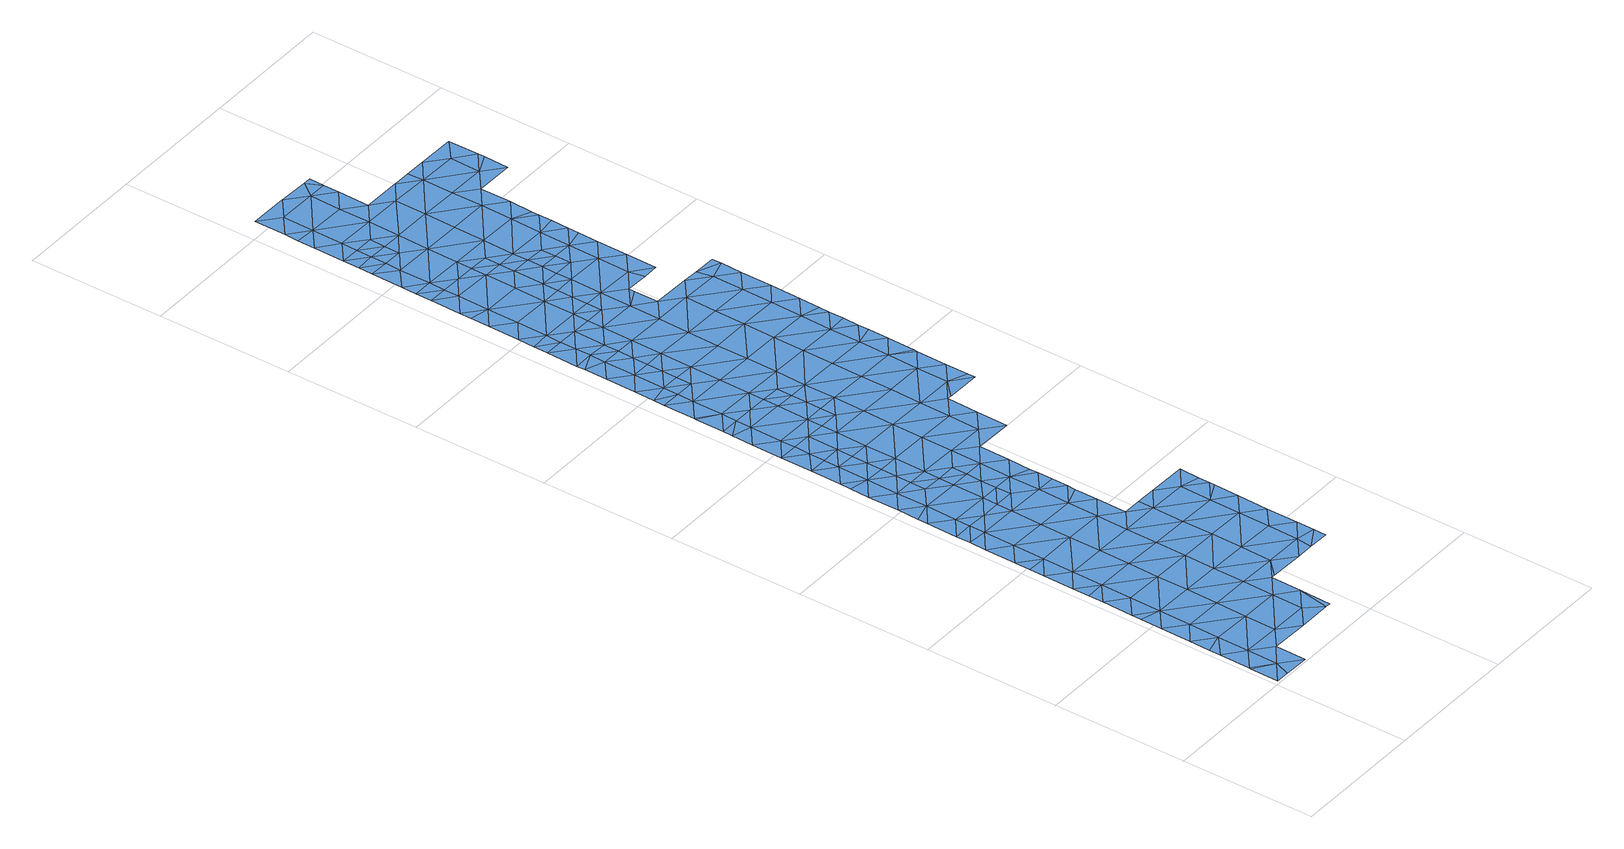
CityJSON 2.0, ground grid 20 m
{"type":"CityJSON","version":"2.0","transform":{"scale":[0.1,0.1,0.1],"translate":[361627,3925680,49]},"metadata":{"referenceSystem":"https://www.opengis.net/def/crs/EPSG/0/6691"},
"CityObjects":{
"waterbody1":{"type":"WaterBody","attributes":{"name":"9","class":"1140","function":"1","WaterBodyRiverFloodingRiskAttribute.description":"5","WaterBodyRiverFloodingRiskAttribute.rankOrg":"1","WaterBodyRiverFloodingRiskAttribute.adminType":"2","WaterBodyRiverFloodingRiskAttribute.scale":"L1"},"geometry":[{"type":"MultiSurface","lod":"1","boundaries":[[[0,1,2]],[[3,1,4]],[[3,2,1]],[[4,5,6]],[[7,1,0]],[[5,4,1]],[[8,9,6]],[[10,9,8]],[[6,5,8]],[[11,1,7]],[[5,1,11]],[[12,10,8]],[[13,10,12]],[[14,15,13]],[[16,8,5]],[[15,14,17]],[[14,13,12]],[[5,11,18]],[[8,16,12]],[[14,19,17]],[[20,17,19]],[[16,5,18]],[[12,21,14]],[[11,22,18]],[[16,21,12]],[[23,20,19]],[[24,20,23]],[[25,24,23]],[[26,19,14]],[[27,25,23]],[[28,25,27]],[[26,23,19]],[[29,14,21]],[[30,18,22]],[[18,31,16]],[[32,33,34]],[[33,28,27]],[[32,28,33]],[[30,31,18]],[[35,27,23]],[[16,31,21]],[[14,29,26]],[[36,30,22]],[[37,34,33]],[[38,34,37]],[[35,23,26]],[[39,33,27]],[[40,38,37]],[[41,38,40]],[[29,21,42]],[[43,39,27]],[[39,37,33]],[[43,27,35]],[[44,41,45]],[[21,31,42]],[[42,46,29]],[[29,47,26]],[[45,41,40]],[[48,49,36]],[[30,36,49]],[[31,30,49]],[[50,40,37]],[[26,47,35]],[[51,42,31]],[[49,51,31]],[[52,45,40]],[[47,29,46]],[[35,53,43]],[[50,37,39]],[[47,53,35]],[[54,46,42]],[[55,40,50]],[[54,42,51]],[[52,40,55]],[[53,56,43]],[[57,54,51]],[[56,58,43]],[[58,50,39]],[[39,43,58]],[[59,52,55]],[[60,54,57]],[[61,62,46]],[[62,53,47]],[[63,55,50]],[[61,46,54]],[[47,46,62]],[[58,63,50]],[[64,59,55]],[[65,66,67]],[[66,68,67]],[[67,69,65]],[[70,71,72]],[[63,73,55]],[[74,58,56]],[[56,53,75]],[[76,70,77]],[[68,78,67]],[[70,72,77]],[[79,54,60]],[[53,62,75]],[[64,55,73]],[[80,63,58]],[[81,76,82]],[[61,54,79]],[[76,77,82]],[[83,81,82]],[[72,84,77]],[[85,56,75]],[[74,56,85]],[[79,86,61]],[[58,74,80]],[[61,87,62]],[[69,67,88]],[[67,78,88]],[[89,64,73]],[[90,91,92]],[[93,64,89]],[[60,94,79]],[[95,83,96]],[[87,75,62]],[[63,97,73]],[[98,97,63]],[[99,93,89]],[[92,91,100]],[[98,63,80]],[[85,101,74]],[[83,82,96]],[[78,95,96]],[[90,102,91]],[[103,82,77]],[[104,105,100]],[[91,104,100]],[[106,77,84]],[[107,89,73]],[[108,99,89]],[[109,99,108]],[[87,61,86]],[[94,110,79]],[[84,109,108]],[[88,78,111]],[[112,73,97]],[[113,110,94]],[[78,96,111]],[[106,103,77]],[[75,114,85]],[[102,115,91]],[[87,114,75]],[[107,73,112]],[[116,96,82]],[[107,117,89]],[[79,118,86]],[[106,84,108]],[[119,88,111]],[[120,105,104]],[[101,85,121]],[[103,116,82]],[[116,111,96]],[[79,110,118]],[[108,89,122]],[[89,117,122]],[[123,119,111]],[[124,91,115]],[[122,125,108]],[[126,120,104]],[[108,125,106]],[[87,86,127]],[[86,118,127]],[[121,85,128]],[[104,91,124]],[[85,114,128]],[[129,124,115]],[[130,126,104]],[[114,87,131]],[[132,103,106]],[[87,127,131]],[[125,132,106]],[[133,111,116]],[[134,128,114]],[[123,111,133]],[[135,136,137]],[[104,124,130]],[[138,121,128]],[[139,116,103]],[[114,131,140]],[[129,141,124]],[[114,140,134]],[[137,142,135]],[[130,143,126]],[[144,145,146]],[[132,139,103]],[[143,147,148]],[[144,123,133]],[[149,128,134]],[[146,123,144]],[[150,132,125]],[[151,136,135]],[[148,126,143]],[[152,133,116]],[[153,130,124]],[[128,149,138]],[[141,153,124]],[[142,154,135]],[[144,155,145]],[[139,152,116]],[[156,155,141]],[[156,145,155]],[[157,147,158]],[[159,144,133]],[[147,143,158]],[[160,157,158]],[[155,153,141]],[[161,135,154]],[[151,135,161]],[[158,162,160]],[[152,159,133]],[[163,162,154]],[[163,160,162]],[[143,130,164]],[[139,132,165]],[[166,158,143]],[[132,150,165]],[[144,167,155]],[[164,130,153]],[[159,167,144]],[[168,152,139]],[[154,169,161]],[[164,166,143]],[[165,168,139]],[[169,154,162]],[[170,171,172]],[[173,161,169]],[[170,174,171]],[[162,158,175]],[[176,169,162]],[[177,171,174]],[[155,167,178]],[[153,155,179]],[[153,180,164]],[[158,166,175]],[[174,181,177]],[[175,176,162]],[[182,173,169]],[[183,184,168]],[[184,185,152]],[[179,155,178]],[[152,168,184]],[[186,177,181]],[[170,187,174]],[[159,152,185]],[[164,188,166]],[[189,186,181]],[[167,159,185]],[[167,190,178]],[[153,179,180]],[[166,188,175]],[[191,169,176]],[[187,192,174]],[[183,193,184]],[[182,169,191]],[[194,195,196]],[[174,197,181]],[[181,198,189]],[[164,180,188]],[[196,199,194]],[[167,185,190]],[[193,200,184]],[[201,202,195]],[[203,185,184]],[[175,204,176]],[[200,203,184]],[[194,201,195]],[[205,206,207]],[[197,198,181]],[[206,182,191]],[[205,182,206]],[[179,178,208]],[[176,209,191]],[[210,204,175]],[[187,211,192]],[[210,175,188]],[[212,202,201]],[[199,213,194]],[[178,190,208]],[[214,190,185]],[[174,192,197]],[[201,215,212]],[[216,206,191]],[[217,207,218]],[[180,179,219]],[[214,185,203]],[[207,206,218]],[[220,217,218]],[[221,216,191]],[[221,191,209]],[[222,212,215]],[[180,223,188]],[[211,224,192]],[[179,208,219]],[[209,176,204]],[[219,223,180]],[[213,225,194]],[[226,208,190]],[[197,227,198]],[[194,225,201]],[[228,220,218]],[[227,213,229]],[[230,190,214]],[[229,198,227]],[[226,190,230]],[[231,222,215]],[[223,232,188]],[[233,219,208]],[[226,234,208]],[[235,236,237]],[[227,225,213]],[[238,206,216]],[[206,239,218]],[[240,228,218]],[[235,241,224]],[[234,233,208]],[[225,242,201]],[[210,188,232]],[[238,239,206]],[[197,192,243]],[[210,244,204]],[[235,237,241]],[[192,224,243]],[[232,244,210]],[[239,240,218]],[[245,223,219]],[[209,204,246]],[[247,245,219]],[[215,201,248]],[[247,219,233]],[[224,241,243]],[[238,216,249]],[[237,250,241]],[[251,246,204]],[[245,252,223]],[[253,225,227]],[[201,242,248]],[[197,243,254]],[[252,255,223]],[[231,215,248]],[[227,197,256]],[[223,255,232]],[[257,242,225]],[[258,238,249]],[[251,204,244]],[[256,197,254]],[[239,259,240]],[[260,243,241]],[[261,241,250]],[[255,262,232]],[[263,240,259]],[[258,264,238]],[[232,262,244]],[[238,264,239]],[[250,263,259]],[[251,265,246]],[[266,231,248]],[[261,260,241]],[[253,227,256]],[[267,242,257]],[[268,254,243]],[[248,242,267]],[[257,225,253]],[[262,269,244]],[[270,259,239]],[[261,250,259]],[[244,269,251]],[[260,268,243]],[[268,256,254]],[[271,265,251]],[[272,248,267]],[[239,264,270]],[[266,248,272]],[[269,271,251]],[[273,261,259]],[[270,274,259]],[[266,272,275]],[[276,257,253]],[[277,265,271]],[[259,274,273]],[[256,278,253]],[[261,279,260]],[[280,261,273]],[[281,278,256]],[[281,256,268]],[[278,276,253]],[[261,280,279]],[[279,282,260]],[[260,283,268]],[[283,260,282]],[[268,284,281]],[[268,283,284]],[[276,278,285]],[[284,286,281]],[[281,286,278]],[[287,285,278]],[[288,287,278]],[[289,286,284]],[[278,286,288]],[[290,291,286]],[[292,287,288]],[[290,286,289]],[[288,286,291]],[[291,292,288]]]}]},
"waterbody2":{"type":"WaterBody","attributes":{"name":"9","class":"1140","function":"1","WaterBodyRiverFloodingRiskAttribute.description":"5","WaterBodyRiverFloodingRiskAttribute.rankOrg":"2","WaterBodyRiverFloodingRiskAttribute.adminType":"2","WaterBodyRiverFloodingRiskAttribute.scale":"L1"},"geometry":[{"type":"MultiSurface","lod":"1","boundaries":[[[293,52,59]],[[93,59,64]],[[99,293,93]],[[109,294,99]],[[84,72,109]],[[72,71,294]],[[71,295,294]],[[294,295,293]],[[99,294,293]],[[293,295,296]],[[293,296,52]],[[297,298,76]],[[298,295,71]],[[45,52,296]],[[59,93,293]],[[72,294,109]],[[70,298,71]],[[70,76,298]],[[297,76,81]],[[81,83,297]],[[299,297,83]],[[299,83,95]],[[95,78,299]],[[68,299,78]],[[300,298,297]],[[296,44,45]],[[301,44,296]],[[302,301,295]],[[302,295,303]],[[303,295,298]],[[303,298,300]],[[300,297,304]],[[304,297,305]],[[305,299,66]],[[305,297,299]],[[295,301,296]],[[68,66,299]]]}]},
"waterbody3":{"type":"WaterBody","attributes":{"name":"9","class":"1140","function":"1","WaterBodyRiverFloodingRiskAttribute.description":"5","WaterBodyRiverFloodingRiskAttribute.rankOrg":"2","WaterBodyRiverFloodingRiskAttribute.adminType":"2","WaterBodyRiverFloodingRiskAttribute.scale":"L1"},"geometry":[{"type":"MultiSurface","lod":"1","boundaries":[[[146,306,123]],[[146,145,306]],[[145,307,306]],[[307,308,306]],[[307,115,308]],[[129,115,307]],[[119,123,306]],[[308,309,310]],[[102,309,308]],[[311,88,306]],[[69,88,311]],[[308,310,311]],[[156,129,307]],[[115,102,308]],[[308,311,306]],[[306,88,119]],[[156,307,145]],[[156,141,129]],[[309,102,90]],[[310,65,311]],[[65,69,311]]]}]},
"waterbody4":{"type":"WaterBody","attributes":{"name":"9","class":"1140","function":"1","WaterBodyRiverFloodingRiskAttribute.description":"5","WaterBodyRiverFloodingRiskAttribute.rankOrg":"2","WaterBodyRiverFloodingRiskAttribute.adminType":"2","WaterBodyRiverFloodingRiskAttribute.scale":"L1"},"geometry":[{"type":"MultiSurface","lod":"1","boundaries":[[[312,313,160]],[[157,313,147]],[[163,154,142]],[[313,157,160]],[[163,142,312]],[[160,163,312]],[[147,313,314]],[[120,126,314]],[[126,148,314]],[[314,148,147]],[[315,142,137]],[[142,315,312]],[[312,315,316]],[[105,120,317]],[[318,317,314]],[[314,317,120]],[[313,318,314]],[[316,318,313]],[[316,313,312]]]}]},
"waterbody5":{"type":"WaterBody","attributes":{"name":"9","class":"1140","function":"1","WaterBodyRiverFloodingRiskAttribute.description":"5","WaterBodyRiverFloodingRiskAttribute.rankOrg":"2","WaterBodyRiverFloodingRiskAttribute.adminType":"2","WaterBodyRiverFloodingRiskAttribute.scale":"L1"},"geometry":[{"type":"MultiSurface","lod":"1","boundaries":[[[319,320,321]],[[173,182,322]],[[320,220,236]],[[205,322,182]],[[205,207,322]],[[322,207,323]],[[323,207,217]],[[228,240,324]],[[323,325,322]],[[211,235,224]],[[235,211,321]],[[321,236,235]],[[237,236,324]],[[236,220,324]],[[324,220,228]],[[217,220,323]],[[320,323,220]],[[323,320,319]],[[326,325,323]],[[326,323,319]],[[327,328,326]],[[327,326,319]],[[329,327,319]],[[330,319,321]],[[330,321,187]],[[330,187,170]],[[321,320,236]],[[250,237,263]],[[161,173,322]],[[325,161,322]],[[151,161,325]],[[136,151,331]],[[331,151,325]],[[328,331,325]],[[328,325,326]],[[211,187,321]],[[237,324,263]],[[240,263,324]],[[329,319,332]],[[170,172,330]],[[330,172,332]],[[319,330,332]]]}]},
"waterbody6":{"type":"WaterBody","attributes":{"name":"9","class":"1140","function":"1","WaterBodyRiverFloodingRiskAttribute.description":"5","WaterBodyRiverFloodingRiskAttribute.rankOrg":"2","WaterBodyRiverFloodingRiskAttribute.adminType":"2","WaterBodyRiverFloodingRiskAttribute.scale":"L1"},"geometry":[{"type":"MultiSurface","lod":"1","boundaries":[[[333,189,334]],[[189,333,186]],[[189,198,334]],[[213,199,229]],[[196,333,334]],[[334,199,196]],[[229,199,334]],[[198,229,334]]]}]}
},
"vertices":[
[28,4,4],[37,27,4],[8,4,4],[9,47,4],[9,50,4],[38,73,4],[10,96,4],[65,3,4],[38,119,4],[10,112,4],[10,143,4],[66,49,4],[39,165,4],[11,189,4],[40,212,4],[12,221,4],[95,118,4],[12,235,4],[94,72,4],[41,258,4],[13,281,4],[96,164,4],[122,48,4],[41,304,4],[13,303,4],[13,328,4],[97,257,4],[42,350,4],[14,374,4],[97,211,4],[151,71,4],[152,117,4],[14,397,4],[43,396,4],[15,420,4],[98,303,4],[172,48,4],[43,443,4],[15,466,4],[99,396,4],[44,489,4],[16,491,4],[153,164,4],[99,349,4],[16,512,4],[44,512,4],[153,210,4],[154,256,4],[179,48,4],[180,94,4],[100,442,4],[181,140,4],[73,511,4],[155,302,4],[209,163,4],[101,488,4],[155,348,4],[186,140,4],[156,395,4],[101,511,4],[237,139,4],[210,209,4],[211,255,4],[157,441,4],[130,511,4],[20,790,4],[20,743,4],[48,766,4],[48,743,4],[49,789,4],[75,627,4],[74,604,4],[103,603,4],[158,487,4],[184,371,4],[211,301,4],[75,650,4],[103,627,4],[76,743,4],[266,162,4],[185,417,4],[75,673,4],[104,673,4],[76,696,4],[131,603,4],[212,348,4],[267,208,4],[267,254,4],[77,789,4],[158,533,4],[22,882,4],[51,905,4],[22,925,4],[130,534,4],[263,139,4],[76,719,4],[104,719,4],[186,464,4],[185,451,4],[130,557,4],[23,928,4],[212,371,4],[50,882,4],[160,672,4],[51,951,4],[23,975,4],[160,626,4],[186,510,4],[159,580,4],[131,580,4],[294,157,4],[105,765,4],[186,487,4],[294,138,4],[268,300,4],[79,881,4],[161,718,4],[186,522,4],[295,184,4],[105,788,4],[52,974,4],[241,370,4],[187,556,4],[134,788,4],[107,904,4],[188,602,4],[80,974,4],[295,231,4],[269,347,4],[107,881,4],[108,950,4],[296,277,4],[216,625,4],[162,764,4],[297,323,4],[54,1136,4],[26,1159,4],[25,1113,4],[298,369,4],[217,671,4],[297,314,4],[135,880,4],[54,1113,4],[109,996,4],[163,811,4],[135,834,4],[134,811,4],[81,1020,4],[80,997,4],[297,339,4],[244,601,4],[54,1159,4],[218,717,4],[164,903,4],[82,1112,4],[163,857,4],[135,857,4],[81,1043,4],[109,1043,4],[219,763,4],[81,1066,4],[83,1159,4],[110,1089,4],[82,1089,4],[165,949,4],[245,648,4],[165,995,4],[219,810,4],[246,694,4],[111,1135,4],[57,1344,4],[29,1367,4],[29,1344,4],[111,1158,4],[58,1367,4],[166,1042,4],[167,1088,4],[30,1390,4],[220,856,4],[221,902,4],[221,948,4],[58,1413,4],[140,1158,4],[252,694,4],[275,716,4],[275,763,4],[30,1437,4],[86,1343,4],[222,995,4],[59,1436,4],[276,809,4],[168,1134,4],[114,1366,4],[303,693,4],[60,1506,4],[32,1529,4],[31,1483,4],[115,1412,4],[87,1436,4],[59,1482,4],[303,705,4],[61,1552,4],[32,1554,4],[303,739,4],[224,1087,4],[140,1181,4],[168,1180,4],[140,1204,4],[277,855,4],[196,1111,4],[223,1041,4],[114,1343,4],[33,1575,4],[88,1482,4],[304,785,4],[61,1598,4],[196,1157,4],[141,1227,4],[169,1227,4],[277,901,4],[141,1250,4],[196,1148,4],[33,1622,4],[278,947,4],[142,1342,4],[117,1505,4],[305,831,4],[116,1458,4],[169,1250,4],[87,1459,4],[304,789,4],[90,1621,4],[279,994,4],[305,878,4],[305,861,4],[142,1319,4],[142,1296,4],[170,1296,4],[225,1179,4],[226,1226,4],[198,1249,4],[170,1319,4],[117,1551,4],[171,1365,4],[280,1040,4],[306,924,4],[252,1110,4],[306,902,4],[118,1597,4],[230,1156,4],[198,1295,4],[280,1086,4],[306,939,4],[173,1504,4],[172,1411,4],[307,970,4],[173,1458,4],[145,1527,4],[253,1156,4],[226,1272,4],[228,1364,4],[227,1318,4],[308,1016,4],[198,1272,4],[254,1202,4],[275,1109,4],[135,1620,4],[146,1574,4],[229,1411,4],[308,1063,4],[254,1248,4],[309,1095,4],[146,1597,4],[255,1295,4],[255,1278,4],[147,1620,4],[202,1526,4],[309,1109,4],[230,1503,4],[256,1341,4],[256,1321,4],[229,1457,4],[256,1352,4],[257,1387,4],[257,1433,4],[228,1526,4],[286,1456,4],[259,1526,4],[287,1502,4],[314,1432,4],[315,1470,4],[315,1479,4],[315,1525,4],
[102,534,4],[102,580,4],[46,581,4],[45,535,4],[47,674,4],[46,627,4],[48,720,4],[18,651,4],[17,559,4],[17,573,4],[18,605,4],[19,680,4],[19,697,4],
[106,811,4],[107,858,4],[50,859,4],[22,867,4],[21,836,4],[49,812,4],
[53,1090,4],[53,1043,4],[52,997,4],[25,1101,4],[25,1067,4],[24,992,4],[24,1021,4],
[56,1274,4],[113,1274,4],[114,1320,4],[112,1181,4],[112,1227,4],[170,1273,4],[55,1182,4],[56,1228,4],[28,1252,4],[27,1206,4],[28,1280,4],[57,1321,4],[26,1180,4],[28,1298,4],
[31,1458,4],[59,1459,4]
]}
